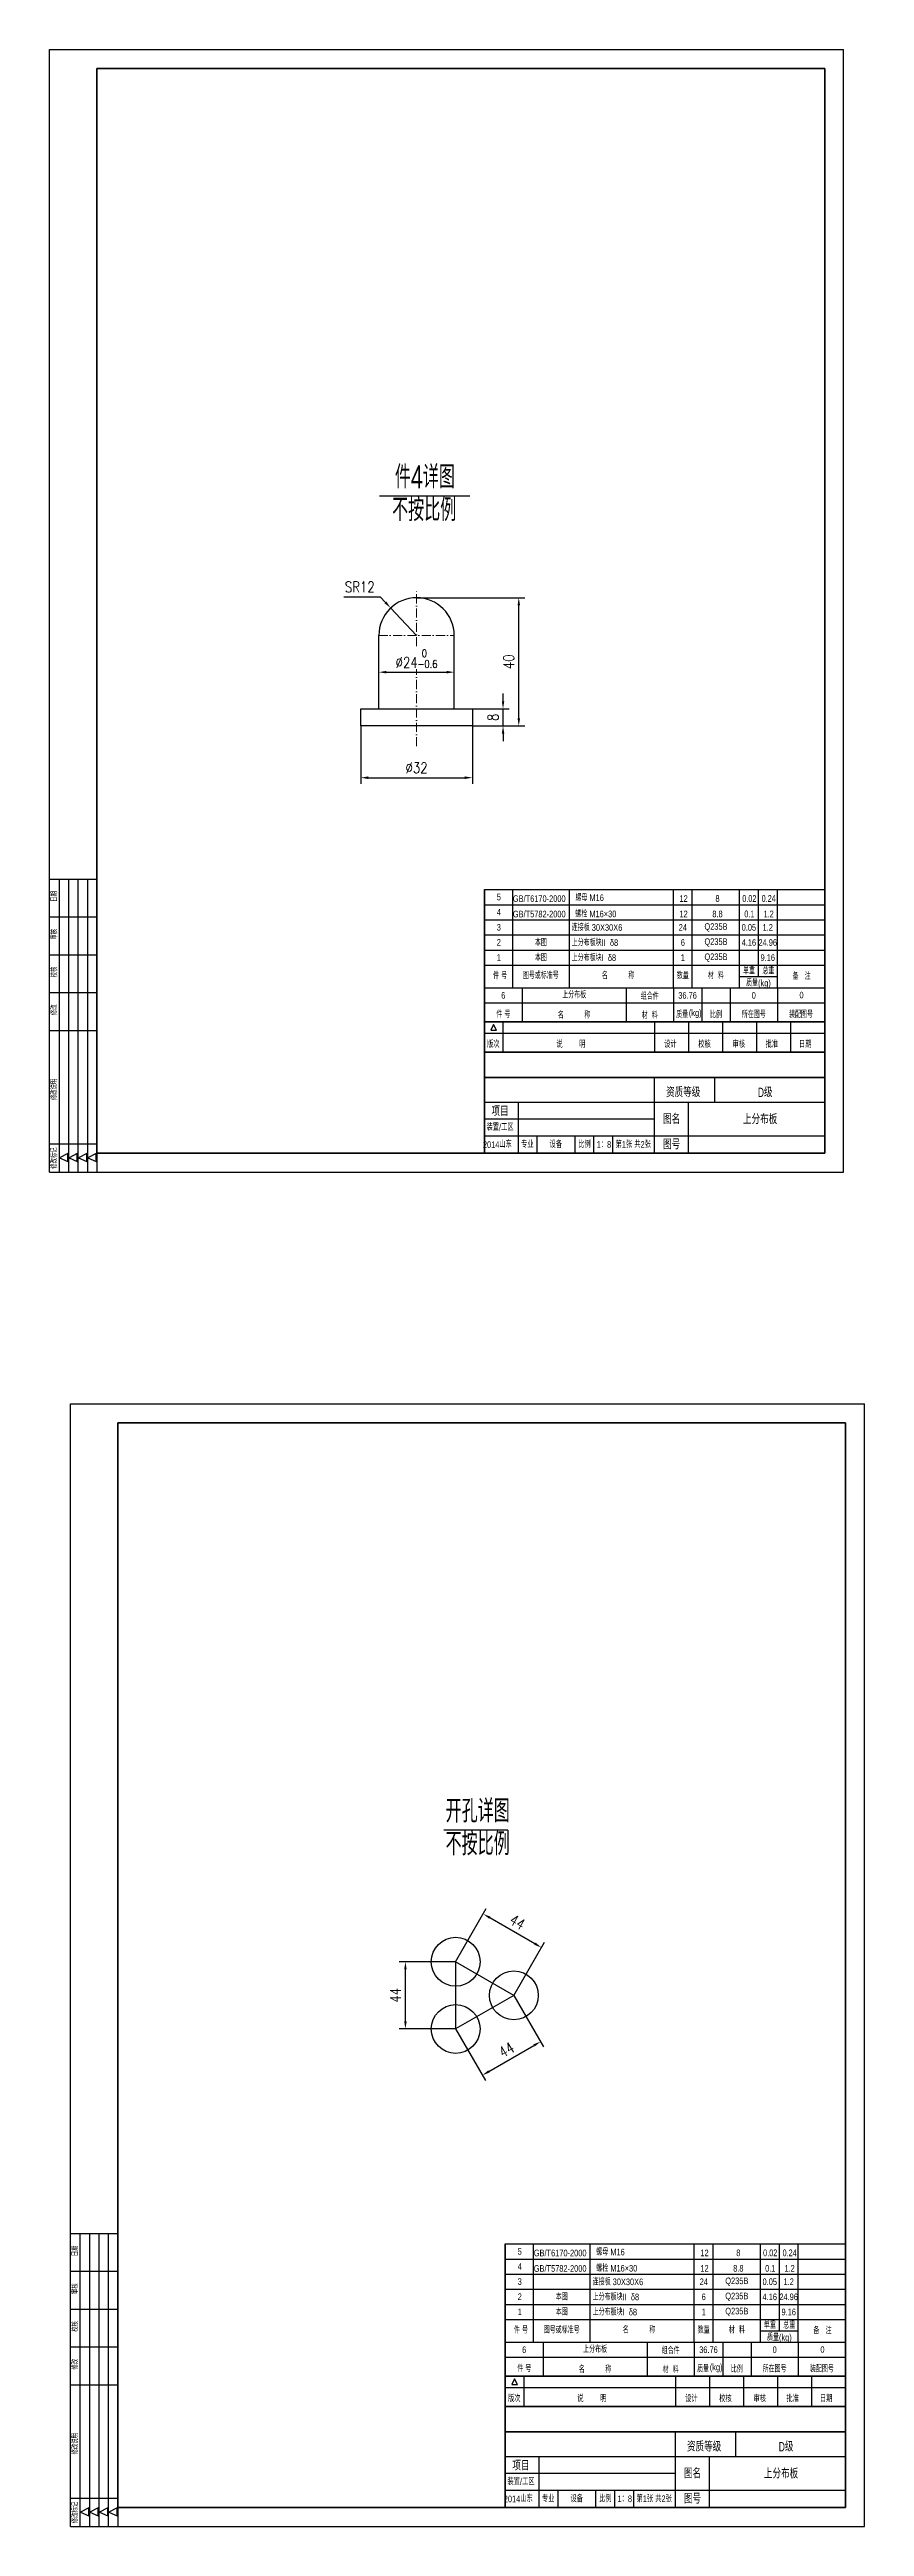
# Model space of a CAD drawing. Header units: millimetres. Extents: x 173791 to 206178, y -159089 to -143118.
# Drawn here: x 194428 to 195495, y -150042 to -146798 of the extents above; entities that cross this region are included whole.
import ezdxf
from ezdxf.enums import TextEntityAlignment as Align

# ---------------------------------------------------------------- set-up
doc = ezdxf.new("R2010")
doc.units = ezdxf.units.MM
doc.linetypes.add('ACAD_ISO10W100', pattern=[18.7, 12, -3, 0.7, -3])
doc.layers.add('1', color=1, linetype='Continuous')
doc.layers.add('中心线', color=1, linetype='ACAD_ISO10W100', lineweight=18)
doc.layers.add('图层1', color=4, linetype='Continuous', lineweight=35)
doc.styles.add('TH_GBDIM', font='romans.shx', dxfattribs={"width": 0.8, "bigfont": 'gbcbig.shx'})
doc.styles.add('样式 3.5', font='roms.shx', dxfattribs={"width": 0.7, "height": 3.5, "bigfont": 'hztxt.shx'})
doc.styles.add('样式 5', font='roms.shx', dxfattribs={"width": 0.67, "height": 5, "bigfont": 'hztxt.shx'})
doc.dimstyles.new('TH_GBDIM', dxfattribs={"dimtxt": 3.5, "dimasz": 2.5, "dimexe": 2, "dimexo": 0, "dimgap": 1.5, "dimtad": 1, "dimdec": 1, "dimzin": 0, "dimdsep": 46, "dimtxsty": 'TH_GBDIM', "dimcen": 2.5, "dimclrd": 130, "dimclre": 130, "dimclrt": 3, "dimadec": 0, "dimazin": 0, "dimtfac": 0.714286, "dimtdec": 1, "dimtmove": 0, "dimatfit": 3, "dimfxl": 0, "dimtzin": 0, "dimlwd": -1, "dimlwe": -1, "dimarcsym": 0})

# ---------------------------------------------------------------- blocks, each defined once
blk = doc.blocks.new('*D18')
at = {"color": 130, "transparency": 16777216}
blk.add_line((194959.8, -149302.5), (194999.9, -149232.9), dxfattribs=at)
at = {"color": 130, "linetype": 'Continuous', "transparency": 16777216}
for p, q in [((195063.5, -149278.9), (195004.6, -149244.9)), ((195036, -149346.5), (195076.2, -149276.9))]:
    blk.add_line(p, q, dxfattribs=at)
at = {"color": 130, "transparency": 16777216}
for points in [[(195005.4, -149243.4), (195003.8, -149246.3), (194995.9, -149239.9)], [(195064.3, -149277.4), (195062.7, -149280.3), (195072.2, -149283.9)]]:
    blk.add_solid(points, dxfattribs=at)
at = {"layer": 'Defpoints', "color": 0, "transparency": 16777216}
for p in [(194995.9, -149239.9), (194959.8, -149302.5), (195036, -149346.5)]:
    blk.add_point(p, dxfattribs=at)
at = {"color": 3, "transparency": 16777216, "insert": (195040.6, -149250.6), "char_height": 14, "attachment_point": 5, "rotation": 330, "style": 'TH_GBDIM', "bg_fill": 3, "box_fill_scale": 1.1, "bg_fill_color": 256, "bg_fill_true_color": 13158600, "bg_fill_transparency": 0}
blk.add_mtext('{44}{}{}', dxfattribs=at)
blk = doc.blocks.new('*D24')
at = {"color": 130, "transparency": 16777216}
blk.add_line((194959.8, -149302.5), (194886, -149302.5), dxfattribs=at)
at = {"color": 130, "linetype": 'Continuous', "transparency": 16777216}
for p, q in [((194894, -149380.5), (194894, -149312.5)), ((194959.8, -149390.5), (194886, -149390.5))]:
    blk.add_line(p, q, dxfattribs=at)
at = {"color": 130, "transparency": 16777216}
for points in [[(194892.4, -149312.5), (194895.7, -149312.5), (194894, -149302.5)], [(194892.4, -149380.5), (194895.7, -149380.5), (194894, -149390.5)]]:
    blk.add_solid(points, dxfattribs=at)
at = {"layer": 'Defpoints', "color": 0, "transparency": 16777216}
for p in [(194894, -149302.5), (194959.8, -149302.5), (194959.8, -149390.5)]:
    blk.add_point(p, dxfattribs=at)
at = {"color": 3, "transparency": 16777216, "insert": (194881, -149346.5), "char_height": 14, "attachment_point": 5, "rotation": 90, "style": 'TH_GBDIM', "bg_fill": 3, "box_fill_scale": 1.1, "bg_fill_color": 256, "bg_fill_true_color": 13158600, "bg_fill_transparency": 0}
blk.add_mtext('{44}{}{}', dxfattribs=at)
blk = doc.blocks.new('*D25')
at = {"color": 130, "transparency": 16777216}
blk.add_line((195036, -149346.5), (195075, -149414), dxfattribs=at)
at = {"color": 130, "linetype": 'Continuous', "transparency": 16777216}
for p, q in [((194959.8, -149390.5), (194998.8, -149458)), ((195003.4, -149446.1), (195062.3, -149412.1))]:
    blk.add_line(p, q, dxfattribs=at)
at = {"color": 130, "transparency": 16777216}
for points in [[(195061.5, -149410.6), (195063.2, -149413.5), (195071, -149407.1)], [(195002.6, -149444.6), (195004.3, -149447.5), (194994.8, -149451.1)]]:
    blk.add_solid(points, dxfattribs=at)
at = {"layer": 'Defpoints', "color": 0, "transparency": 16777216}
for p in [(195036, -149346.5), (194959.8, -149390.5), (195071, -149407.1)]:
    blk.add_point(p, dxfattribs=at)
at = {"color": 3, "transparency": 16777216, "insert": (195026.4, -149417.8), "char_height": 14, "attachment_point": 5, "rotation": 30, "style": 'TH_GBDIM', "bg_fill": 3, "box_fill_scale": 1.1, "bg_fill_color": 256, "bg_fill_true_color": 13158600, "bg_fill_transparency": 0}
blk.add_mtext('{44}{}{}', dxfattribs=at)
blk = doc.blocks.new('*D71')
at = {"color": 130, "linetype": 'Continuous', "transparency": 16777216}
for p, q in [((194835.5, -147684), (194835.5, -147759.8)), ((194845.5, -147751.8), (194971.7, -147751.8))]:
    blk.add_line(p, q, dxfattribs=at)
at = {"color": 130, "transparency": 16777216}
blk.add_line((194981.7, -147684), (194981.7, -147759.8), dxfattribs=at)
for points in [[(194845.5, -147750.1), (194845.5, -147753.5), (194835.5, -147751.8)], [(194971.7, -147750.1), (194971.7, -147753.5), (194981.7, -147751.8)]]:
    blk.add_solid(points, dxfattribs=at)
at = {"layer": 'Defpoints', "color": 0, "transparency": 16777216}
for p in [(194835.5, -147684), (194981.7, -147684), (194981.7, -147751.8)]:
    blk.add_point(p, dxfattribs=at)
at = {"color": 3, "transparency": 16777216, "insert": (194908.6, -147738.8), "char_height": 14, "attachment_point": 5, "style": 'TH_GBDIM', "bg_fill": 3, "box_fill_scale": 1.1, "bg_fill_color": 256, "bg_fill_true_color": 13158600, "bg_fill_transparency": 0}
blk.add_mtext('{%%c32}{}{}', dxfattribs=at)
blk = doc.blocks.new('*D72')
at = {"color": 130, "linetype": 'Continuous', "transparency": 16777216}
for p, q in [((194859.2, -147613.6), (194859.2, -147605.6)), ((194869.2, -147613.6), (194948, -147613.6))]:
    blk.add_line(p, q, dxfattribs=at)
at = {"color": 130, "transparency": 16777216}
blk.add_line((194958, -147613.6), (194958, -147605.6), dxfattribs=at)
for points in [[(194869.2, -147611.9), (194869.2, -147615.3), (194859.2, -147613.6)], [(194948, -147611.9), (194948, -147615.3), (194958, -147613.6)]]:
    blk.add_solid(points, dxfattribs=at)
at = {"layer": 'Defpoints', "color": 0, "transparency": 16777216}
for p in [(194859.2, -147613.6), (194958, -147613.6), (194958, -147613.6)]:
    blk.add_point(p, dxfattribs=at)
at = {"color": 3, "transparency": 16777216, "insert": (194908.6, -147595.9), "char_height": 14, "attachment_point": 5, "style": 'TH_GBDIM', "bg_fill": 3, "box_fill_scale": 1.1, "bg_fill_color": 256, "bg_fill_true_color": 13158600, "bg_fill_transparency": 0}
blk.add_mtext('{%%c24}{}{\\H0.7143x;\\S 0^ -0.6;}', dxfattribs=at)
blk = doc.blocks.new('*D73')
at = {"color": 130, "linetype": 'Continuous', "transparency": 16777216}
for p, q in [((195021.8, -147651.6), (195021.8, -147641.6)), ((194981.7, -147684), (195029.8, -147684)), ((195021.8, -147684), (195021.8, -147661.6)), ((195021.8, -147694), (195021.8, -147704))]:
    blk.add_line(p, q, dxfattribs=at)
at = {"color": 130, "transparency": 16777216}
blk.add_line((194981.7, -147661.6), (195029.8, -147661.6), dxfattribs=at)
for points in [[(195020.2, -147651.6), (195023.5, -147651.6), (195021.8, -147661.6)], [(195020.2, -147694), (195023.5, -147694), (195021.8, -147684)]]:
    blk.add_solid(points, dxfattribs=at)
at = {"layer": 'Defpoints', "color": 0, "transparency": 16777216}
for p in [(194981.7, -147661.6), (194981.7, -147684)]:
    blk.add_point(p, dxfattribs=at)
at = {"color": 3, "transparency": 16777216, "insert": (195008.8, -147672.8), "char_height": 14, "attachment_point": 5, "rotation": 90, "style": 'TH_GBDIM', "bg_fill": 3, "box_fill_scale": 1.1, "bg_fill_color": 256, "bg_fill_true_color": 13158600, "bg_fill_transparency": 0}
blk.add_mtext('{8}{}{}', dxfattribs=at)
at = {"layer": 'Defpoints', "color": 0, "transparency": 16777216}
blk.add_point((195021.8, -147661.6), dxfattribs=at)
blk = doc.blocks.new('*D74')
at = {"color": 130, "transparency": 16777216}
blk.add_line((194908.6, -147516.1), (195050.4, -147516.1), dxfattribs=at)
at = {"color": 130, "linetype": 'Continuous', "transparency": 16777216}
for p, q in [((195042.4, -147674), (195042.4, -147526.1)), ((194981.7, -147684), (195050.4, -147684))]:
    blk.add_line(p, q, dxfattribs=at)
at = {"color": 130, "transparency": 16777216}
for points in [[(195040.8, -147526.1), (195044.1, -147526.1), (195042.4, -147516.1)], [(195040.8, -147674), (195044.1, -147674), (195042.4, -147684)]]:
    blk.add_solid(points, dxfattribs=at)
at = {"layer": 'Defpoints', "color": 0, "transparency": 16777216}
for p in [(194908.6, -147516.1), (195042.4, -147516.1), (194981.7, -147684)]:
    blk.add_point(p, dxfattribs=at)
at = {"color": 3, "transparency": 16777216, "insert": (195029.4, -147600), "char_height": 14, "attachment_point": 5, "rotation": 90, "style": 'TH_GBDIM', "bg_fill": 3, "box_fill_scale": 1.1, "bg_fill_color": 256, "bg_fill_true_color": 13158600, "bg_fill_transparency": 0}
blk.add_mtext('{40}{}{}', dxfattribs=at)
blk = doc.blocks.new('*D75')
at = {"color": 130, "linetype": 'Continuous', "transparency": 16777216}
for p, q in [((194813.4, -147515), (194861, -147515)), ((194861, -147515), (194867.9, -147522.2)), ((194908.6, -147565.5), (194874.7, -147529.5))]:
    blk.add_line(p, q, dxfattribs=at)
at = {"layer": 'Defpoints', "color": 0, "transparency": 16777216}
for p in [(194874.7, -147529.5), (194908.6, -147565.5)]:
    blk.add_point(p, dxfattribs=at)
at = {"color": 3, "transparency": 16777216, "insert": (194834.2, -147502), "char_height": 14, "attachment_point": 5, "style": 'TH_GBDIM', "bg_fill": 3, "box_fill_scale": 1.1, "bg_fill_color": 256, "bg_fill_true_color": 13158600, "bg_fill_transparency": 0}
blk.add_mtext('{SR12}{}{}', dxfattribs=at)
at = {"color": 130, "transparency": 16777216}
blk.add_solid([(194869.1, -147521.1), (194866.7, -147523.4), (194874.7, -147529.5)], dxfattribs=at)

msp = doc.modelspace()

# ---------------------------------------------------------------- linework, layer by layer
at = {"color": 7, "linetype": 'Continuous'}
for p, q in [((194428.1, -146798.2), (195467.6, -146798.2)), ((194428.1, -148268.3), (194428.1, -146798.2)), ((195467.6, -148268.3), (195467.6, -146798.2)), ((194428.1, -147884.7), (194490, -147884.7)), ((194440.5, -147884.7), (194440.5, -148268.3)), ((194452.9, -147884.7), (194452.9, -148268.3)), ((194465.2, -147884.7), (194465.2, -148268.3)), ((194477.6, -147884.7), (194477.6, -148268.3)), ((194428.1, -147934.2), (194490, -147934.2)), ((194428.1, -147983.7), (194490, -147983.7)), ((194428.1, -148033.2), (194490, -148033.2)), ((194428.1, -148082.7), (194490, -148082.7)), ((194428.1, -148231.2), (194490, -148231.2)), ((194428.1, -148268.3), (195467.6, -148268.3)), ((194455.5, -148571.9), (195495, -148571.9)), ((194455.5, -150042), (194455.5, -148571.9)), ((195495, -150042), (195495, -148571.9)), ((194455.5, -149658.4), (194517.4, -149658.4)), ((194467.9, -149658.4), (194467.9, -150042)), ((194480.2, -149658.4), (194480.2, -150042)), ((194492.6, -149658.4), (194492.6, -150042)), ((194505, -149658.4), (194505, -150042)), ((194455.5, -149707.9), (194517.4, -149707.9)), ((194455.5, -149757.4), (194517.4, -149757.4)), ((194455.5, -149806.9), (194517.4, -149806.9)), ((194455.5, -149856.4), (194517.4, -149856.4)), ((194455.5, -150004.9), (194517.4, -150004.9)), ((194455.5, -150042), (195495, -150042))]:
    msp.add_line(p, q, dxfattribs=at)
for p, q in [((194859.9, -147382.5), (194978.5, -147382.5)), ((194859.2, -147661.6), (194859.2, -147565.5)), ((194958, -147661.6), (194958, -147565.5)), ((194997.4, -147898.3), (195442.9, -147898.3)), ((194997.4, -147918.1), (195442.9, -147918.1)), ((195034.5, -148027), (195034.5, -147898.3)), ((195108.7, -148027), (195108.7, -147898.3)), ((195244.9, -148027), (195244.9, -147898.3)), ((195269.6, -148027), (195269.6, -147898.3)), ((195331.5, -148027), (195331.5, -147898.3)), ((195356.2, -148012.2), (195356.2, -147898.3)), ((195381, -148027), (195381, -147898.3)), ((194997.4, -147937.9), (195442.9, -147937.9)), ((194997.4, -147957.7), (195442.9, -147957.7)), ((194997.4, -147977.5), (195442.9, -147977.5)), ((194997.4, -147997.3), (195442.9, -147997.3)), ((195331.5, -148012.2), (195381, -148012.2)), ((194997.4, -148027), (195442.9, -148027)), ((194997.4, -148071.6), (195442.9, -148071.6)), ((194997.4, -148078), (194997.4, -148090.4)), ((195009.4, -148074.9), (195006, -148082.5)), ((195006, -148082.5), (195013.2, -148082.5)), ((195013.2, -148082.5), (195009.4, -148074.9)), ((195022.1, -148111.2), (195022.1, -148071.6)), ((195220.1, -148071.6), (195220.1, -148111.2)), ((195264.7, -148071.6), (195264.7, -148111.2)), ((195309.2, -148071.6), (195309.2, -148111.2)), ((195353.8, -148071.6), (195353.8, -148111.2)), ((195398.3, -148071.6), (195398.3, -148111.2)), ((194997.4, -148086.4), (195442.9, -148086.4)), ((195220.1, -148243.6), (195220.1, -148144.6)), ((195299.3, -148176.7), (195299.3, -148144.6)), ((194997.4, -148176.7), (195442.9, -148176.7)), ((195041.9, -148243.6), (195041.9, -148176.7)), ((195264.7, -148243.6), (195264.7, -148176.7)), ((195220.1, -148199), (194997.4, -148199)), ((194452, -148244), (194441.2, -148249.6)), ((194452, -148254.5), (194452, -148244)), ((194464.4, -148244), (194453.6, -148249.6)), ((194464.4, -148254.5), (194464.4, -148244)), ((194476.8, -148244), (194466, -148249.6)), ((194476.8, -148254.5), (194476.8, -148244)), ((194489.2, -148244), (194478.3, -148249.6)), ((194489.2, -148254.5), (194489.2, -148244)), ((194490, -148243.6), (194490, -148268.3)), ((195442.9, -148221.3), (194997.4, -148221.3)), ((195066.7, -148243.6), (195066.7, -148221.3)), ((195116.2, -148243.6), (195116.2, -148221.3)), ((195140.9, -148243.6), (195140.9, -148221.3)), ((195165.7, -148243.6), (195165.7, -148221.3)), ((194441.2, -148249.6), (194452, -148254.5)), ((194453.6, -148249.6), (194464.4, -148254.5)), ((194466, -148249.6), (194476.8, -148254.5)), ((194478.3, -148249.6), (194489.2, -148254.5)), ((194944.1, -149129.7), (195028.3, -149129.7)), ((195024.7, -149672), (195470.2, -149672)), ((195061.9, -149800.7), (195061.9, -149672)), ((195136.1, -149800.7), (195136.1, -149672)), ((195272.2, -149800.7), (195272.2, -149672)), ((195297, -149800.7), (195297, -149672)), ((195358.9, -149800.7), (195358.9, -149672)), ((195383.6, -149785.9), (195383.6, -149672)), ((195408.4, -149800.7), (195408.4, -149672)), ((195024.7, -149691.8), (195470.2, -149691.8)), ((195024.7, -149711.6), (195470.2, -149711.6)), ((195024.7, -149731.4), (195470.2, -149731.4)), ((195024.7, -149751.2), (195470.2, -149751.2)), ((195024.7, -149771), (195470.2, -149771)), ((195024.7, -149800.7), (195470.2, -149800.7)), ((195358.9, -149785.9), (195408.4, -149785.9)), ((195024.7, -149845.3), (195470.2, -149845.3)), ((195024.7, -149851.7), (195024.7, -149864.1)), ((195024.7, -149860.1), (195470.2, -149860.1)), ((195036.8, -149848.7), (195033.4, -149856.2)), ((195033.4, -149856.2), (195040.6, -149856.2)), ((195040.6, -149856.2), (195036.8, -149848.7)), ((195049.5, -149884.9), (195049.5, -149845.3)), ((195247.5, -149845.3), (195247.5, -149884.9)), ((195292, -149845.3), (195292, -149884.9)), ((195336.6, -149845.3), (195336.6, -149884.9)), ((195381.1, -149845.3), (195381.1, -149884.9)), ((195425.7, -149845.3), (195425.7, -149884.9)), ((195247.5, -150017.3), (195247.5, -149918.3)), ((195326.7, -149950.5), (195326.7, -149918.3)), ((195024.7, -149950.5), (195470.2, -149950.5)), ((195069.3, -150017.3), (195069.3, -149950.5)), ((195292, -150017.3), (195292, -149950.5)), ((195247.5, -149972.7), (195024.7, -149972.7)), ((195470.2, -149995), (195024.7, -149995)), ((195094, -150017.3), (195094, -149995)), ((195143.5, -150017.3), (195143.5, -149995)), ((195168.3, -150017.3), (195168.3, -149995)), ((195193, -150017.3), (195193, -149995)), ((194479.4, -150017.8), (194468.6, -150023.3)), ((194468.6, -150023.3), (194479.4, -150028.2)), ((194479.4, -150028.2), (194479.4, -150017.8)), ((194491.8, -150017.8), (194480.9, -150023.3)), ((194480.9, -150023.3), (194491.8, -150028.2)), ((194491.8, -150028.2), (194491.8, -150017.8)), ((194504.2, -150017.8), (194493.3, -150023.3)), ((194493.3, -150023.3), (194504.2, -150028.2)), ((194504.2, -150028.2), (194504.2, -150017.8)), ((194516.5, -150017.8), (194505.7, -150023.3)), ((194505.7, -150023.3), (194516.5, -150028.2)), ((194516.5, -150028.2), (194516.5, -150017.8)), ((194517.4, -150017.3), (194517.4, -150042))]:
    msp.add_line(p, q)
at = {"color": 4}
for p, q in [((194997.4, -147998.8), (194997.4, -148011.2)), ((194997.4, -147998.8), (194997.4, -148011.2)), ((194997.4, -147998.8), (194997.4, -148011.2)), ((194997.4, -148018.6), (194997.4, -148031)), ((195024.7, -149772.5), (195024.7, -149784.9)), ((195024.7, -149772.5), (195024.7, -149784.9)), ((195024.7, -149772.5), (195024.7, -149784.9)), ((195024.7, -149792.3), (195024.7, -149804.7))]:
    msp.add_line(p, q, dxfattribs=at)
msp.add_lwpolyline([(194835.5, -147661.6), (194981.7, -147661.6), (194981.7, -147684), (194835.5, -147684)], close=True)
for points in [[(194997.4, -148046.8), (195442.9, -148046.8)], [(195046.9, -148027), (195046.9, -148071.6)], [(195183, -148027), (195183, -148071.6)], [(195244.9, -148027), (195244.9, -148071.6)], [(195282, -148027), (195282, -148071.6)], [(195319.1, -148027), (195319.1, -148071.6)], [(195381, -148027), (195381, -148071.6)], [(195074.2, -149800.7), (195074.2, -149845.3)], [(195210.4, -149800.7), (195210.4, -149845.3)], [(195272.2, -149800.7), (195272.2, -149845.3)], [(195309.4, -149800.7), (195309.4, -149845.3)], [(195346.5, -149800.7), (195346.5, -149845.3)], [(195408.4, -149800.7), (195408.4, -149845.3)], [(195024.7, -149820.5), (195470.2, -149820.5)]]:
    msp.add_lwpolyline(points)
msp.add_arc((194908.6, -147565.5), 49.4, 0, 180)
at = {"layer": '1'}
for p, q in [((195036, -149346.5), (194959.8, -149302.5)), ((194959.8, -149302.5), (194959.8, -149390.5)), ((195036, -149346.5), (194959.8, -149390.5))]:
    msp.add_line(p, q, dxfattribs=at)
for centre in [(194959.8, -149302.5), (195036, -149346.5), (194959.8, -149390.5)]:
    msp.add_circle(centre, 32, dxfattribs=at)
at = {"layer": '中心线'}
for p, q in [((194908.6, -147710.5), (194908.6, -147506.8)), ((194859.2, -147565.5), (194958, -147565.5))]:
    msp.add_line(p, q, dxfattribs=at)
at = {"layer": '图层1'}
for p, q in [((195442.9, -146822.9), (194490, -146822.9)), ((194490, -146822.9), (194490, -148243.6)), ((195442.9, -148243.6), (195442.9, -146822.9)), ((195442.9, -148243.6), (195442.9, -146822.9)), ((194997.4, -148090.4), (194997.4, -147898.3)), ((194997.4, -148111.2), (194997.4, -147957.7)), ((194997.4, -148111.2), (194997.4, -147957.7)), ((194997.4, -148071.6), (195442.9, -148071.6)), ((195442.9, -148111.2), (194997.4, -148111.2)), ((194997.4, -148111.2), (194997.4, -148144.6)), ((194997.4, -148111.2), (194997.4, -148144.6)), ((194997.4, -148144.6), (195442.9, -148144.6)), ((194997.4, -148144.6), (195442.9, -148144.6)), ((195442.9, -148144.6), (194997.4, -148144.6)), ((194997.4, -148243.6), (194997.4, -148144.6)), ((194490, -148243.6), (195442.9, -148243.6)), ((195470.2, -148596.6), (194517.4, -148596.6)), ((194517.4, -148596.6), (194517.4, -150017.3)), ((195470.2, -150017.3), (195470.2, -148596.6)), ((195470.2, -150017.3), (195470.2, -148596.6)), ((195024.7, -149864.1), (195024.7, -149672)), ((195024.7, -149884.9), (195024.7, -149731.4)), ((195024.7, -149884.9), (195024.7, -149731.4)), ((195024.7, -149845.3), (195470.2, -149845.3)), ((195470.2, -149884.9), (195024.7, -149884.9)), ((195024.7, -149884.9), (195024.7, -149918.3)), ((195024.7, -149884.9), (195024.7, -149918.3)), ((195024.7, -149918.3), (195470.2, -149918.3)), ((195024.7, -149918.3), (195470.2, -149918.3)), ((195470.2, -149918.3), (195024.7, -149918.3)), ((195024.7, -150017.3), (195024.7, -149918.3)), ((194517.4, -150017.3), (195470.2, -150017.3))]:
    msp.add_line(p, q, dxfattribs=at)

# ---------------------------------------------------------------- texts
at = {"style": '样式 3.5', "width": 0.67}
for s, height, p in [('5', 8.66, (195013.6, -147912.4)), ('螺母 M16', 8.66, (195116.6, -147913.3)), ('4', 8.66, (195013.6, -147932.2)), ('3', 8.66, (195013.6, -147952)), ('连接板 30X30X6', 8.663, (195111.8, -147952.3)), ('螺栓 M16×30', 8.66, (195116.5, -147934.5)), ('2', 8.66, (195013.6, -147971.8)), ('1', 8.66, (195013.6, -147991.6)), ('本图', 8.66, (195063.6, -147972.1)), ('本图', 8.66, (195063.6, -147991.9)), ('上分布板块II  δ8', 8.663, (195111.8, -147972.1)), ('上分布板块I  δ8', 8.66, (195111.8, -147991.9)), ('上分布板', 8.66, (195099.3, -148040.6)), ('(kg)', 8.66, (195265.1, -148064)), ('4', 8.66, (195041, -149705.9)), ('5', 8.66, (195041, -149686.1)), ('螺母 M16', 8.66, (195143.9, -149687)), ('螺栓 M16×30', 8.66, (195143.9, -149708.2)), ('3', 8.66, (195041, -149725.7)), ('2', 8.66, (195041, -149745.5)), ('本图', 8.66, (195090.9, -149745.8)), ('连接板 30X30X6', 8.663, (195139.2, -149726)), ('上分布板块II  δ8', 8.663, (195139.2, -149745.8)), ('1', 8.66, (195041, -149765.3)), ('本图', 8.66, (195090.9, -149765.6)), ('上分布板块I  δ8', 8.66, (195139.2, -149765.6)), ('上分布板', 8.66, (195126.7, -149814.4)), ('(kg)', 8.66, (195292.5, -149837.7))]:
    msp.add_text(s, height=height, dxfattribs=at).set_placement(p)
for s, height, p in [('GB/T6170-2000', 8.663, (195069.2, -147910)), ('12', 8.66, (195258.2, -147910)), ('8', 8.66, (195302.6, -147910)), ('GB/T5782-2000', 8.663, (195069.2, -147930.2)), ('24', 8.66, (195257.2, -147947.8)), ('12', 8.66, (195258.2, -147930.2)), ('Q235B', 8.66, (195300.6, -147947.8)), ('8.8', 8.66, (195302.6, -147930.2)), ('6', 8.66, (195257.2, -147967.6)), ('1', 8.66, (195257.2, -147987.4)), ('Q235B', 8.66, (195300.6, -147967.6)), ('Q235B', 8.66, (195300.6, -147987.4)), ('件 号', 8.66, (195018, -148010.1)), ('图号或标准号', 8.66, (195071.2, -148009.8)), ('名          称', 8.663, (195172.4, -148009.9)), ('数量', 8.66, (195257.2, -148010.1)), ('材  料', 8.66, (195300.6, -148009.9)), ('单重', 8.66, (195343.8, -148003.6)), ('质量(kg)', 8.66, (195356.2, -148020.8)), ('总重', 8.66, (195369.2, -148003.6)), ('备   注', 8.66, (195412.7, -148010.7)), ('6', 8.66, (195022.1, -148036.9)), ('组合件', 8.66, (195213.9, -148036.9)), ('36.76', 8.66, (195263.4, -148036.9)), ('0', 8.66, (195350.1, -148036.9)), ('0', 8.66, (195412.6, -148036.5)), ('件 号', 8.66, (195022.3, -148060.6)), ('名          称', 8.663, (195114.9, -148061.6)), ('材  料', 8.66, (195213.9, -148062)), ('质量', 8.66, (195256.3, -148061)), ('比例', 8.66, (195300.6, -148061.2)), ('所在图号', 8.66, (195350.1, -148060.8)), ('装配图号', 8.66, (195411.9, -148060.8)), ('GB/T6170-2000', 8.663, (195096.6, -149683.7)), ('GB/T5782-2000', 8.663, (195096.6, -149704)), ('12', 8.66, (195285.6, -149683.7)), ('12', 8.66, (195285.6, -149704)), ('8.8', 8.66, (195329.9, -149704)), ('8', 8.66, (195329.9, -149683.7)), ('24', 8.66, (195284.6, -149721.5)), ('6', 8.66, (195284.6, -149741.3)), ('Q235B', 8.66, (195327.9, -149721.5)), ('Q235B', 8.66, (195327.9, -149741.3)), ('1', 8.66, (195284.6, -149761.1)), ('Q235B', 8.66, (195327.9, -149761.1)), ('件 号', 8.66, (195045.3, -149783.8)), ('图号或标准号', 8.66, (195098.6, -149783.6)), ('名          称', 8.663, (195199.8, -149783.6)), ('数量', 8.66, (195284.6, -149783.8)), ('材  料', 8.66, (195327.9, -149783.6)), ('单重', 8.66, (195371.2, -149777.4)), ('质量(kg)', 8.66, (195383.6, -149794.5)), ('总重', 8.66, (195396.5, -149777.3)), ('备   注', 8.66, (195440.1, -149784.4)), ('件 号', 8.66, (195049.7, -149834.4)), ('6', 8.66, (195049.5, -149810.6)), ('名          称', 8.663, (195142.3, -149835.3)), ('组合件', 8.66, (195241.3, -149810.6)), ('材  料', 8.66, (195241.3, -149835.7)), ('质量', 8.66, (195283.7, -149834.7)), ('36.76', 8.66, (195290.8, -149810.6)), ('比例', 8.66, (195327.9, -149834.9)), ('所在图号', 8.66, (195377.4, -149834.5)), ('0', 8.66, (195377.4, -149810.6)), ('装配图号', 8.66, (195439.3, -149834.5)), ('0', 8.66, (195440, -149810.3))]:
    msp.add_text(s, height=height, dxfattribs=at).set_placement(p, align=Align.MIDDLE)
at = {"color": 1, "style": '样式 3.5', "width": 0.67}
for s, height, p in [('0.02', 8.87, (195344.3, -147910)), ('0.24', 8.87, (195369.6, -147910)), ('0.05', 8.66, (195343.7, -147947.8)), ('0.1', 8.87, (195344.3, -147930.2)), ('1.2', 8.66, (195368.4, -147947.8)), ('1.2', 8.87, (195369.6, -147930.2)), ('4.16', 8.66, (195343.7, -147967.6)), ('24.96', 8.66, (195368.4, -147967.6)), ('9.16', 8.66, (195368.4, -147987.4)), ('0.02', 8.87, (195371.6, -149683.7)), ('0.1', 8.87, (195371.6, -149704)), ('0.24', 8.87, (195397, -149683.7)), ('1.2', 8.87, (195397, -149704)), ('4.16', 8.66, (195371, -149741.3)), ('0.05', 8.66, (195371, -149721.5)), ('24.96', 8.66, (195395.8, -149741.3)), ('1.2', 8.66, (195395.8, -149721.5)), ('9.16', 8.66, (195395.8, -149761.1))]:
    msp.add_text(s, height=height, dxfattribs=at).set_placement(p, align=Align.MIDDLE)
at = {"char_height": 30, "width": 314.203, "attachment_point": 1, "style": '样式 3.5'}
for s, insert in [('件4详图', (194880.2, -147342.9)), ('不按比例', (194876.6, -147385.8)), ('开孔详图', (194946.6, -149090.1)), ('不按比例', (194946.6, -149133))]:
    msp.add_mtext(s, dxfattribs=dict(at, insert=insert))
at = {"char_height": 7.43, "attachment_point": 5, "rotation": 90, "style": '样式 3.5'}
for s, insert in [('日期', (194434.4, -147907.3)), ('审核', (194434.4, -147956.8)), ('校核', (194434.4, -148006.3)), ('修改', (194434.4, -148055.8)), ('修改说明', (194434.4, -148159.9)), ('修改标记', (194434.4, -148250)), ('日期', (194461.8, -149681.1)), ('审核', (194461.8, -149730.6)), ('校核', (194461.8, -149780.1)), ('修改', (194461.8, -149829.6)), ('修改说明', (194461.8, -149933.6)), ('修改标记', (194461.8, -150023.8))]:
    msp.add_mtext(s, dxfattribs=dict(at, insert=insert))
at = {"attachment_point": 5}
for s, insert, char_height, style in [('版次', (195009.1, -148101.1), 8.66, '样式 3.5'), ('说        明', (195110.6, -148101.1), 8.66, '样式 3.5'), ('设计', (195241, -148101.1), 8.66, '样式 3.5'), ('校核', (195285.6, -148101.1), 8.66, '样式 3.5'), ('审核', (195330.5, -148101.1), 8.66, '样式 3.5'), ('批准', (195373.7, -148101.1), 8.66, '样式 3.5'), ('日期', (195417.4, -148101.1), 8.66, '样式 3.5'), ('资质等级', (195257.7, -148164), 12.38, '样式 5'), ('D级', (195365, -148164), 12.38, '样式 5'), ('装置/工区', (195017.9, -148209.6), 8.66, '样式 3.5'), ('项目', (195017.9, -148188.8), 12.38, '样式 5'), ('图名', (195242.5, -148199), 12.38, '样式 5'), ('上分布板', (195358.4, -148199.3), 12.38, '样式 5'), ('2014', (195006.3, -148232.4), 8.66, '样式 3.5'), ('山东', (195025.1, -148231.8), 8.66, '样式 3.5'), ('专业', (195053.7, -148232.2), 8.66, '样式 3.5'), ('设备', (195090.9, -148232.2), 8.66, '样式 3.5'), ('比例', (195128.4, -148232.2), 8.66, '样式 3.5'), ('1：8', (195153.9, -148232.2), 8.66, '样式 3.5'), ('第1张 共2张', (195192.3, -148232.2), 8.66, '样式 3.5'), ('图号', (195242.5, -148232.2), 12.38, '样式 5'), ('版次', (195036.5, -149874.8), 8.66, '样式 3.5'), ('说        明', (195138, -149874.8), 8.66, '样式 3.5'), ('设计', (195268.4, -149874.8), 8.66, '样式 3.5'), ('校核', (195313, -149874.8), 8.66, '样式 3.5'), ('审核', (195357.9, -149874.8), 8.66, '样式 3.5'), ('批准', (195401.1, -149874.8), 8.66, '样式 3.5'), ('日期', (195444.8, -149874.8), 8.66, '样式 3.5'), ('资质等级', (195285.1, -149937.7), 12.38, '样式 5'), ('D级', (195392.4, -149937.7), 12.38, '样式 5'), ('项目', (195045.3, -149962.6), 12.38, '样式 5'), ('装置/工区', (195045.3, -149983.4), 8.66, '样式 3.5'), ('图名', (195269.9, -149972.7), 12.38, '样式 5'), ('上分布板', (195385.8, -149973), 12.38, '样式 5'), ('2014', (195033.6, -150006.1), 8.66, '样式 3.5'), ('山东', (195052.5, -150005.5), 8.66, '样式 3.5'), ('专业', (195081, -150005.9), 8.66, '样式 3.5'), ('设备', (195118.3, -150005.9), 8.66, '样式 3.5'), ('比例', (195155.7, -150005.9), 8.66, '样式 3.5'), ('1：8', (195181.2, -150005.9), 8.66, '样式 3.5'), ('第1张 共2张', (195219.7, -150005.9), 8.66, '样式 3.5'), ('图号', (195269.9, -150005.9), 12.38, '样式 5')]:
    msp.add_mtext(s, dxfattribs=dict(at, insert=insert, char_height=char_height, style=style))

# ---------------------------------------------------------------- next in the draw order: dimensions: what is measured, and where the dimension line sits
for base, p1, p2, text, picture, middle in [((194958, -147613.6), (194859.2, -147613.6), (194958, -147613.6), '{%%c24}{}{\\H0.7143x;\\S 0^ -0.6;}', '*D72', (194908.6, -147595.9)), ((194981.7, -147751.8), (194835.5, -147684), (194981.7, -147684), '{%%c32}{}{}', '*D71', (194908.6, -147738.8))]:
    dim = msp.add_linear_dim(base=base, p1=p1, p2=p2, text=text, dimstyle='TH_GBDIM', override={"dimscale": 4, "dimgap": 1.5, "dimtad": 1, "dimjust": 0, "dimdec": 0, "dimlfac": 1, "dimse1": 0, "dimse2": 0, "dimsd1": 0, "dimsd2": 0, "dimtfill": 1})
    dim.commit()
    dim.dimension.update_dxf_attribs({"geometry": picture, "text_midpoint": middle})
dim = msp.add_aligned_dim(p1=(195036, -149346.5), p2=(194959.8, -149302.5), distance=-72.3, text='{44}{}{}', dimstyle='TH_GBDIM', override={"dimscale": 4, "dimgap": 1.5, "dimtad": 1, "dimjust": 0, "dimdec": 0, "dimlfac": 1, "dimse1": 0, "dimse2": 0, "dimsd1": 0, "dimsd2": 0, "dimtfill": 1})
dim.commit()
dim.dimension.update_dxf_attribs({"geometry": '*D18', "text_midpoint": (195040.6, -149250.6)})

# ---------------------------------------------------------------- next in the draw order: dimensions: what is measured, and where the dimension line sits
dim = msp.add_linear_dim(base=(195021.8, -147661.6), p1=(194981.7, -147684), p2=(194981.7, -147661.6), angle=90, text='{8}{}{}', dimstyle='TH_GBDIM', override={"dimscale": 4, "dimdec": 0, "dimtfill": 1})
dim.commit()
dim.dimension.update_dxf_attribs({"geometry": '*D73', "text_midpoint": (195008.8, -147672.8)})
dim = msp.add_aligned_dim(p1=(194959.8, -149390.5), p2=(194959.8, -149302.5), distance=65.8, text='{44}{}{}', dimstyle='TH_GBDIM', override={"dimscale": 4, "dimgap": 1.5, "dimtad": 1, "dimjust": 0, "dimdec": 0, "dimlfac": 1, "dimse1": 0, "dimse2": 0, "dimsd1": 0, "dimsd2": 0, "dimtfill": 1})
dim.commit()
dim.dimension.update_dxf_attribs({"geometry": '*D24', "text_midpoint": (194881, -149346.5)})

# ---------------------------------------------------------------- next in the draw order: dimensions: what is measured, and where the dimension line sits
dim = msp.add_linear_dim(base=(195042.4, -147516.1), p1=(194981.7, -147684), p2=(194908.6, -147516.1), angle=90, text='{40}{}{}', dimstyle='TH_GBDIM', override={"dimscale": 4, "dimgap": 1.5, "dimtad": 1, "dimjust": 0, "dimdec": 0, "dimlfac": 1, "dimse1": 0, "dimse2": 0, "dimsd1": 0, "dimsd2": 0, "dimtfill": 1})
dim.commit()
dim.dimension.update_dxf_attribs({"geometry": '*D74', "text_midpoint": (195029.4, -147600)})
dim = msp.add_aligned_dim(p1=(194959.8, -149390.5), p2=(195036, -149346.5), distance=-70, text='{44}{}{}', dimstyle='TH_GBDIM', override={"dimscale": 4, "dimgap": 1.5, "dimtad": 1, "dimjust": 0, "dimdec": 0, "dimlfac": 1, "dimse1": 0, "dimse2": 0, "dimsd1": 0, "dimsd2": 0, "dimtfill": 1})
dim.commit()
dim.dimension.update_dxf_attribs({"geometry": '*D25', "text_midpoint": (195026.4, -149417.8)})

# ---------------------------------------------------------------- next in the draw order: dimensions: what is measured, and where the dimension line sits
dim = msp.add_radius_dim(center=(194908.6, -147565.5), mpoint=(194874.7, -147529.5), text='{SR12}{}{}', dimstyle='TH_GBDIM', override={"dimscale": 4, "dimgap": 1.5, "dimtad": 1, "dimtih": 0, "dimtoh": 1, "dimdec": 0, "dimlfac": 1, "dimse1": 0, "dimse2": 0, "dimsd1": 0, "dimsd2": 0, "dimtix": 0, "dimtofl": 1, "dimatfit": 3, "dimtfill": 1})
dim.commit()
dim.dimension.update_dxf_attribs({"geometry": '*D75', "text_midpoint": (194834.2, -147502)})

doc.saveas('drawing.dxf')
